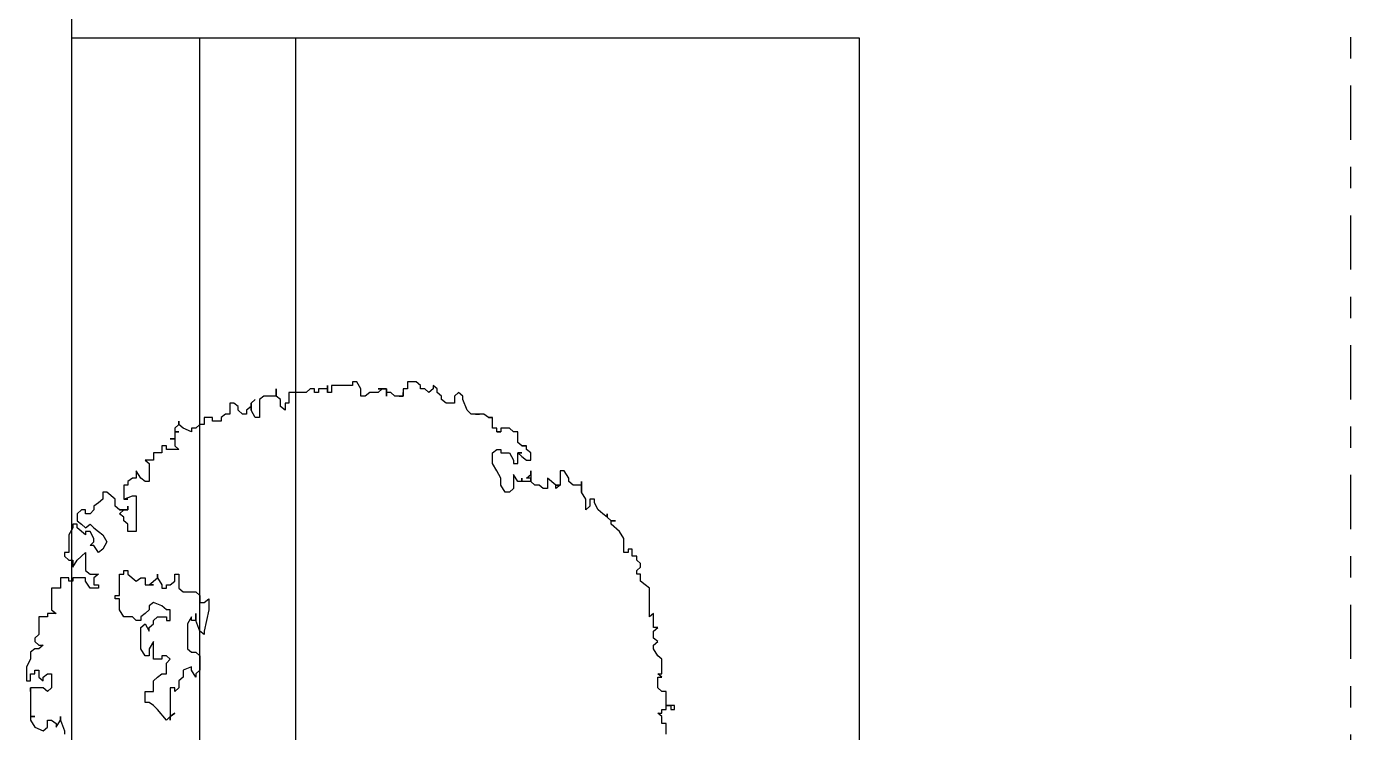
# Model space of a CAD drawing. Extents: x -30 to 1202, y 231 to 898.
# Drawn here: x 36.31 to 42.51, y 290.03 to 293.34 of the extents above; entities that cross this region are included whole.
import ezdxf

# ---------------------------------------------------------------- set-up
doc = ezdxf.new("R2010")
doc.units = 0
doc.header["$LTSCALE"] = 0.04
doc.linetypes.add('DASHDOT2', pattern=[12.7, 6.35, -3.175, 0, -3.175])
doc.layers.get('0').update_dxf_attribs({"linetype": 'CONTINUOUS'})
for name, color, linetype in [('CONTORXXNP----00', 255, 'CONTINUOUS'), ('LIMITES', 2, 'DASHDOT2'), ('PISO', 1, 'CONTINUOUS'), ('PISOS', 1, 'CONTINUOUS')]:
    doc.layers.add(name, color=color, linetype=linetype)
doc.styles.get("Standard").update_dxf_attribs({"font": 'romans.shx'})

# ---------------------------------------------------------------- blocks, each defined once
blk = doc.blocks.new('ARB3')
at = {"color": 0}
for p, q in [((0.0078, 0.4782), (-0.0142, 0.4782)), ((-0.0142, 0.4782), (-0.0142, 0.4713)), ((0.0136, 0.4913), (0.0078, 0.4913)), ((0.0078, 0.4913), (0.0078, 0.4852)), ((0.0078, 0.4852), (0.0078, 0.4782)), ((0.0078, 0.4782), (0.0078, 0.4852)), ((0.0078, 0.4852), (0.0136, 0.4852)), ((0.0078, 0.4852), (0.0136, 0.4852)), ((0.0136, 0.4782), (0.0078, 0.4782)), ((0.0136, 0.4852), (0.0136, 0.4913)), ((0.0136, 0.4713), (0.0136, 0.4782)), ((0.0523, 0.4782), (0.0355, 0.4782)), ((0.0355, 0.4782), (0.0355, 0.4713)), ((-0.1143, 0.4583), (-0.1363, 0.4583)), ((-0.1363, 0.4583), (-0.1311, 0.4521)), ((-0.1085, 0.4583), (-0.1143, 0.4652)), ((-0.1143, 0.4652), (-0.1143, 0.4583)), ((-0.0975, 0.4583), (-0.1085, 0.4583)), ((-0.0924, 0.4652), (-0.0975, 0.4583)), ((-0.0866, 0.4583), (-0.0924, 0.4652)), ((-0.0807, 0.4583), (-0.0866, 0.4583)), ((-0.0698, 0.4652), (-0.0807, 0.4583)), ((-0.0646, 0.4713), (-0.0698, 0.4652)), ((-0.042, 0.4713), (-0.0646, 0.4713)), ((-0.0368, 0.4713), (-0.042, 0.4652)), ((-0.042, 0.4652), (-0.042, 0.4713)), ((-0.0368, 0.4652), (-0.0368, 0.4713)), ((-0.02, 0.4652), (-0.0368, 0.4652)), ((-0.0142, 0.4713), (-0.02, 0.4652)), ((0.0194, 0.4713), (0.0136, 0.4713)), ((0.0245, 0.4713), (0.0194, 0.4652)), ((0.0194, 0.4652), (0.0194, 0.4713)), ((0.0355, 0.4713), (0.0245, 0.4713)), ((-0.2144, 0.4383), (-0.2196, 0.4321)), ((-0.2086, 0.4383), (-0.2144, 0.4383)), ((-0.2035, 0.4321), (-0.2086, 0.4383)), ((-0.1867, 0.4383), (-0.1976, 0.4383)), ((-0.1976, 0.4383), (-0.1976, 0.4321)), ((-0.1809, 0.4452), (-0.1867, 0.4383)), ((-0.1757, 0.4521), (-0.1809, 0.4452)), ((-0.1311, 0.4521), (-0.1757, 0.4521)), ((-0.2254, 0.4252), (-0.2364, 0.4252)), ((-0.2364, 0.4252), (-0.2364, 0.419)), ((-0.2364, 0.419), (-0.2312, 0.419)), ((-0.2312, 0.419), (-0.2312, 0.4121)), ((-0.2196, 0.4321), (-0.2254, 0.4321)), ((-0.2254, 0.4321), (-0.2254, 0.4252)), ((-0.1976, 0.4321), (-0.2035, 0.4321)), ((-0.281, 0.3921), (-0.281, 0.399)), ((-0.281, 0.399), (-0.281, 0.3921)), ((-0.2642, 0.4052), (-0.2758, 0.3921)), ((-0.2532, 0.4121), (-0.2642, 0.4052)), ((-0.2312, 0.4121), (-0.2532, 0.4121)), ((-0.2978, 0.3721), (-0.3087, 0.366)), ((-0.2919, 0.3791), (-0.2978, 0.3721)), ((-0.2868, 0.386), (-0.2919, 0.386)), ((-0.2919, 0.386), (-0.2868, 0.386)), ((-0.2868, 0.386), (-0.2919, 0.3791)), ((-0.281, 0.3921), (-0.2868, 0.386)), ((-0.2758, 0.3921), (-0.281, 0.3921)), ((-0.3146, 0.3529), (-0.3255, 0.346)), ((-0.3087, 0.366), (-0.3146, 0.366)), ((-0.3146, 0.366), (-0.3146, 0.3591)), ((-0.3146, 0.3591), (-0.3036, 0.3591)), ((-0.2978, 0.3529), (-0.3146, 0.3529)), ((-0.3036, 0.3591), (-0.2978, 0.3529)), ((-0.3255, 0.346), (-0.3423, 0.346)), ((-0.3423, 0.346), (-0.3365, 0.346)), ((-0.3365, 0.3329), (-0.3423, 0.326)), ((-0.3365, 0.346), (-0.3365, 0.3329)), ((-0.3475, 0.326), (-0.3591, 0.3191)), ((-0.3591, 0.3191), (-0.3591, 0.3129)), ((-0.3591, 0.3129), (-0.3365, 0.3129)), ((-0.3423, 0.326), (-0.3475, 0.326)), ((-0.3365, 0.3129), (-0.3365, 0.306)), ((-0.3365, 0.306), (-0.3365, 0.3129)), ((-0.3365, 0.3129), (-0.3313, 0.306)), ((-0.3365, 0.306), (-0.3475, 0.2929)), ((-0.3475, 0.2929), (-0.3313, 0.2929)), ((-0.3313, 0.306), (-0.3365, 0.306)), ((-0.3313, 0.2929), (-0.3313, 0.286)), ((-0.3365, 0.2729), (-0.3423, 0.2668)), ((-0.3313, 0.286), (-0.3365, 0.2799)), ((-0.3365, 0.2799), (-0.3365, 0.2729)), ((-0.3979, 0.2529), (-0.403, 0.2468)), ((-0.3921, 0.2599), (-0.3979, 0.2599)), ((-0.3979, 0.2599), (-0.3979, 0.2529)), ((-0.3979, 0.2529), (-0.3979, 0.2599)), ((-0.3979, 0.2599), (-0.3979, 0.2529)), ((-0.3869, 0.2668), (-0.3921, 0.2599)), ((-0.3753, 0.2668), (-0.3869, 0.2668)), ((-0.3869, 0.2468), (-0.3869, 0.2529)), ((-0.3869, 0.2529), (-0.3869, 0.2468)), ((-0.3869, 0.2468), (-0.3811, 0.2529)), ((-0.3811, 0.2529), (-0.3753, 0.2599)), ((-0.3753, 0.2599), (-0.3753, 0.2668)), ((-0.3533, 0.2668), (-0.3591, 0.2668)), ((-0.3591, 0.2668), (-0.3423, 0.2668)), ((-0.3475, 0.2599), (-0.3533, 0.2668)), ((-0.3423, 0.2668), (-0.3475, 0.2668)), ((-0.3475, 0.2668), (-0.3475, 0.2599)), ((-0.3423, 0.2529), (-0.3475, 0.2529)), ((-0.3475, 0.2529), (-0.3423, 0.2529)), ((-0.3423, 0.2668), (-0.3423, 0.2529)), ((-0.3423, 0.2529), (-0.3423, 0.2468)), ((-0.4198, 0.2399), (-0.4256, 0.2337)), ((-0.4256, 0.2337), (-0.4256, 0.2199)), ((-0.403, 0.2468), (-0.4198, 0.2468)), ((-0.4198, 0.2468), (-0.4198, 0.2399)), ((-0.3701, 0.2468), (-0.3869, 0.2468)), ((-0.3869, 0.2337), (-0.3753, 0.2399)), ((-0.3869, 0.2199), (-0.3869, 0.2337)), ((-0.3753, 0.2399), (-0.3701, 0.2399)), ((-0.3701, 0.2399), (-0.3701, 0.2468)), ((-0.3423, 0.2468), (-0.3533, 0.2399)), ((-0.3533, 0.2399), (-0.3313, 0.2399)), ((-0.3313, 0.2399), (-0.3255, 0.2337)), ((-0.3255, 0.2337), (-0.3255, 0.2268)), ((-0.4256, 0.2068), (-0.4424, 0.2068)), ((-0.4424, 0.2068), (-0.4424, 0.2007)), ((-0.4424, 0.2007), (-0.4424, 0.2068)), ((-0.4424, 0.2068), (-0.4424, 0.2007)), ((-0.4256, 0.2199), (-0.4198, 0.2199)), ((-0.4198, 0.2137), (-0.4256, 0.2137)), ((-0.4256, 0.2137), (-0.4256, 0.2068)), ((-0.4198, 0.2199), (-0.4198, 0.2137)), ((-0.4198, 0.2137), (-0.4198, 0.2199)), ((-0.4198, 0.2199), (-0.4198, 0.2137)), ((-0.3921, 0.2137), (-0.3921, 0.2199)), ((-0.3921, 0.2199), (-0.3869, 0.2199)), ((-0.3869, 0.2068), (-0.3921, 0.2137)), ((-0.3701, 0.2068), (-0.3869, 0.2068)), ((-0.3591, 0.2137), (-0.3701, 0.2068)), ((-0.3475, 0.2199), (-0.3591, 0.2137)), ((-0.3365, 0.2199), (-0.3475, 0.2199)), ((-0.3255, 0.2268), (-0.3365, 0.2199)), ((-0.4424, 0.2007), (-0.4476, 0.1937)), ((-0.4476, 0.1937), (-0.4476, 0.1807)), ((-0.4476, 0.1807), (-0.4476, 0.1868)), ((-0.4476, 0.1868), (-0.4476, 0.1737)), ((-0.4534, 0.1676), (-0.4702, 0.1607)), ((-0.4476, 0.1737), (-0.4534, 0.1676)), ((-0.4754, 0.1607), (-0.4812, 0.1537)), ((-0.4812, 0.1537), (-0.4754, 0.1476)), ((-0.4702, 0.1607), (-0.4754, 0.1607)), ((-0.4754, 0.1476), (-0.4644, 0.1476)), ((-0.4644, 0.1476), (-0.4644, 0.1345)), ((-0.4754, 0.1276), (-0.4812, 0.1207)), ((-0.4702, 0.1276), (-0.4754, 0.1276)), ((-0.4644, 0.1345), (-0.4702, 0.1276)), ((-0.487, 0.1207), (-0.4922, 0.1145)), ((-0.4922, 0.1145), (-0.487, 0.1145)), ((-0.4812, 0.1207), (-0.487, 0.1207)), ((-0.487, 0.1145), (-0.4812, 0.1076)), ((-0.4812, 0.1076), (-0.487, 0.1015)), ((-0.487, 0.0945), (-0.4922, 0.0945)), ((-0.487, 0.1015), (-0.487, 0.0945)), ((-0.498, 0.0745), (-0.487, 0.0745)), ((-0.487, 0.0745), (-0.487, 0.0676)), ((-0.487, 0.0676), (-0.4754, 0.0676)), ((-0.4754, 0.0676), (-0.4812, 0.0676)), ((-0.4812, 0.0676), (-0.4754, 0.0676)), ((-0.4754, 0.0676), (-0.4754, 0.0615)), ((-0.4754, 0.0615), (-0.4754, 0.0676)), ((-0.4754, 0.0676), (-0.4754, 0.0546)), ((-0.4754, 0.0415), (-0.487, 0.0415)), ((-0.487, 0.0415), (-0.487, 0.0284)), ((-0.4754, 0.0546), (-0.4812, 0.0484)), ((-0.4812, 0.0484), (-0.4812, 0.0415)), ((-0.4812, 0.0415), (-0.4754, 0.0415)), ((-0.487, 0.0284), (-0.487, 0.0346)), ((-0.487, 0.0346), (-0.4812, 0.0284)), ((-0.4812, 0.0284), (-0.4812, 0.0153)), ((-0.487, 0.0015), (-0.498, -0.0047)), ((-0.4754, 0.0015), (-0.487, 0.0015)), ((-0.4812, 0.0153), (-0.4754, 0.0084)), ((-0.4754, 0.0084), (-0.4754, 0.0015)), ((-0.4922, -0.0446), (-0.4812, -0.0446)), ((-0.4812, -0.0508), (-0.4922, -0.0508)), ((-0.4922, -0.0508), (-0.487, -0.0508)), ((-0.487, -0.0508), (-0.487, -0.0646)), ((-0.4812, -0.0446), (-0.4812, -0.0508)), ((-0.487, -0.0646), (-0.4812, -0.0646)), ((-0.4812, -0.0708), (-0.487, -0.0708)), ((-0.487, -0.0708), (-0.487, -0.0777)), ((-0.487, -0.0777), (-0.4812, -0.0839)), ((-0.4812, -0.0646), (-0.4812, -0.0708)), ((-0.4812, -0.0839), (-0.4812, -0.1108)), ((-0.4812, -0.1108), (-0.4644, -0.1108)), ((-0.4702, -0.1238), (-0.4754, -0.1308)), ((-0.4592, -0.1238), (-0.4702, -0.1238)), ((-0.4644, -0.1108), (-0.4644, -0.1169)), ((-0.4644, -0.1169), (-0.4534, -0.1169)), ((-0.4534, -0.1169), (-0.4592, -0.1238)), ((-0.4754, -0.1308), (-0.487, -0.1308)), ((-0.487, -0.1308), (-0.4754, -0.1308)), ((-0.4754, -0.1308), (-0.4754, -0.15)), ((-0.4754, -0.15), (-0.4702, -0.1569)), ((-0.4702, -0.1569), (-0.4424, -0.1569)), ((-0.4644, -0.17), (-0.4702, -0.1638)), ((-0.4702, -0.1638), (-0.4644, -0.17)), ((-0.4424, -0.1638), (-0.4534, -0.17)), ((-0.4424, -0.1569), (-0.4424, -0.1638)), ((-0.4534, -0.17), (-0.4644, -0.17)), ((-0.4644, -0.17), (-0.4592, -0.17)), ((-0.4592, -0.17), (-0.4534, -0.1769)), ((-0.4534, -0.1769), (-0.4476, -0.1769)), ((-0.4476, -0.1831), (-0.4534, -0.19)), ((-0.4476, -0.1769), (-0.4476, -0.1831)), ((-0.4592, -0.19), (-0.4644, -0.1969)), ((-0.4644, -0.1969), (-0.4644, -0.2031)), ((-0.4644, -0.2031), (-0.4476, -0.2031)), ((-0.4534, -0.19), (-0.4592, -0.19)), ((-0.4476, -0.2031), (-0.4476, -0.21)), ((-0.4476, -0.21), (-0.4424, -0.2169)), ((-0.4424, -0.2169), (-0.4366, -0.2169)), ((-0.4366, -0.2169), (-0.4366, -0.23)), ((-0.4366, -0.23), (-0.4424, -0.23)), ((-0.4424, -0.23), (-0.4424, -0.243)), ((-0.4424, -0.243), (-0.4315, -0.243)), ((-0.4315, -0.243), (-0.4315, -0.25)), ((-0.1531, -0.243), (-0.1589, -0.2361)), ((-0.1589, -0.2361), (-0.1421, -0.2361)), ((-0.1531, -0.25), (-0.1531, -0.243)), ((-0.1421, -0.2361), (-0.1085, -0.243)), ((-0.1085, -0.243), (-0.1033, -0.243)), ((-0.1033, -0.243), (-0.1085, -0.25)), ((-0.4315, -0.25), (-0.4256, -0.2561)), ((-0.4256, -0.2561), (-0.4256, -0.263)), ((-0.4256, -0.263), (-0.4198, -0.263)), ((-0.4198, -0.263), (-0.4256, -0.2761)), ((-0.1699, -0.2561), (-0.1641, -0.25)), ((-0.1699, -0.2761), (-0.1699, -0.2561)), ((-0.1641, -0.25), (-0.1531, -0.25)), ((-0.1253, -0.2561), (-0.1363, -0.2561)), ((-0.1363, -0.2561), (-0.1253, -0.2561)), ((-0.1253, -0.263), (-0.1311, -0.263)), ((-0.1311, -0.263), (-0.1201, -0.2692)), ((-0.1085, -0.25), (-0.1253, -0.2561)), ((-0.1253, -0.2561), (-0.1253, -0.263)), ((-0.0807, -0.2692), (-0.0756, -0.263)), ((-0.0756, -0.2561), (-0.0698, -0.25)), ((-0.0756, -0.263), (-0.0756, -0.2561)), ((-0.0698, -0.25), (-0.0478, -0.25)), ((-0.0478, -0.263), (-0.053, -0.263)), ((-0.053, -0.263), (-0.0478, -0.2761)), ((-0.0478, -0.25), (-0.042, -0.2561)), ((-0.0368, -0.2561), (-0.0478, -0.263)), ((-0.042, -0.2561), (-0.0368, -0.2561)), ((-0.4315, -0.283), (-0.4366, -0.283)), ((-0.4366, -0.283), (-0.4315, -0.283)), ((-0.4256, -0.2761), (-0.4315, -0.283)), ((-0.4315, -0.283), (-0.4256, -0.2892)), ((-0.4256, -0.2892), (-0.4198, -0.2892)), ((-0.4198, -0.2892), (-0.4198, -0.283)), ((-0.4198, -0.283), (-0.4198, -0.2892)), ((-0.4198, -0.2892), (-0.4089, -0.2892)), ((-0.4089, -0.2892), (-0.4089, -0.2961)), ((-0.4089, -0.2961), (-0.4089, -0.2892)), ((-0.4089, -0.2892), (-0.3979, -0.2892)), ((-0.3979, -0.2892), (-0.3921, -0.283)), ((-0.3921, -0.283), (-0.3921, -0.3022)), ((-0.1976, -0.2892), (-0.1976, -0.283)), ((-0.1976, -0.283), (-0.1757, -0.283)), ((-0.1867, -0.2892), (-0.1976, -0.2892)), ((-0.1809, -0.2961), (-0.1867, -0.2892)), ((-0.1757, -0.283), (-0.1699, -0.2761)), ((-0.1201, -0.2692), (-0.0807, -0.2692)), ((-0.0478, -0.2761), (-0.0368, -0.2761)), ((-0.0368, -0.2761), (-0.031, -0.283)), ((-0.031, -0.283), (-0.02, -0.283)), ((-0.02, -0.283), (-0.0142, -0.2892)), ((-0.0142, -0.2892), (-0.02, -0.2892)), ((-0.02, -0.2892), (-0.02, -0.2961)), ((0.0245, -0.2961), (0.0194, -0.2892)), ((0.0194, -0.2892), (0.0245, -0.2961)), ((-0.3921, -0.3022), (-0.3979, -0.3022)), ((-0.3979, -0.3022), (-0.3979, -0.3092)), ((-0.3979, -0.3092), (-0.3869, -0.3092)), ((-0.3869, -0.3092), (-0.3869, -0.3222)), ((-0.1918, -0.3161), (-0.1809, -0.3092)), ((-0.1809, -0.3022), (-0.1809, -0.2961)), ((-0.1757, -0.3022), (-0.1809, -0.3022)), ((-0.1809, -0.3092), (-0.1757, -0.3092)), ((-0.1757, -0.3092), (-0.1757, -0.3022)), ((-0.1479, -0.3092), (-0.1531, -0.3222)), ((-0.1421, -0.3022), (-0.1479, -0.3092)), ((-0.1253, -0.2961), (-0.1421, -0.2961)), ((-0.1421, -0.2961), (-0.1421, -0.3022)), ((-0.1311, -0.3161), (-0.1311, -0.3022)), ((-0.1311, -0.3022), (-0.1253, -0.3022)), ((-0.1253, -0.3022), (-0.1253, -0.2961)), ((-0.0646, -0.2961), (-0.0698, -0.3022)), ((-0.0698, -0.3022), (-0.0698, -0.3092)), ((-0.0698, -0.3092), (-0.0646, -0.3092)), ((-0.0588, -0.3022), (-0.0646, -0.2961)), ((-0.0646, -0.3092), (-0.0646, -0.3222)), ((-0.042, -0.3022), (-0.0588, -0.3022)), ((-0.042, -0.3092), (-0.042, -0.3022)), ((-0.0368, -0.3161), (-0.042, -0.3092)), ((-0.02, -0.2961), (0.0304, -0.2961)), ((0.0304, -0.3022), (0.0136, -0.3161)), ((0.0304, -0.2961), (0.0245, -0.2961)), ((0.0245, -0.2961), (0.0304, -0.3022)), ((-0.3869, -0.3222), (-0.3753, -0.3222)), ((-0.3753, -0.3222), (-0.3753, -0.3353)), ((-0.3753, -0.3353), (-0.3701, -0.3292)), ((-0.3701, -0.3292), (-0.3423, -0.3292)), ((-0.3423, -0.3292), (-0.3423, -0.3353)), ((-0.1918, -0.3161), (-0.1976, -0.3161)), ((-0.1976, -0.3161), (-0.1918, -0.3161)), ((-0.1809, -0.3292), (-0.1918, -0.3161)), ((-0.1809, -0.3353), (-0.1809, -0.3222)), ((-0.1809, -0.3222), (-0.1809, -0.3292)), ((-0.1809, -0.3292), (-0.1809, -0.3222)), ((-0.1809, -0.3222), (-0.1809, -0.3292)), ((-0.1531, -0.3222), (-0.1479, -0.3292)), ((-0.1479, -0.3292), (-0.1421, -0.3292)), ((-0.1421, -0.3292), (-0.1363, -0.3353)), ((-0.1253, -0.3222), (-0.1311, -0.3161)), ((-0.1201, -0.3222), (-0.1253, -0.3222)), ((-0.1143, -0.3292), (-0.1201, -0.3222)), ((-0.1201, -0.3353), (-0.1085, -0.3292)), ((-0.1085, -0.3292), (-0.1143, -0.3292)), ((-0.0646, -0.3222), (-0.0924, -0.3222)), ((-0.0924, -0.3222), (-0.0807, -0.3292)), ((-0.0807, -0.3292), (-0.0698, -0.3292)), ((-0.0698, -0.3292), (-0.0698, -0.3353)), ((-0.031, -0.3222), (-0.0368, -0.3161)), ((-0.0142, -0.3222), (-0.031, -0.3222)), ((-0.0142, -0.3353), (-0.0142, -0.3222)), ((0.0078, -0.3222), (0.0026, -0.3292)), ((0.0026, -0.3292), (0.0026, -0.3353)), ((0.0136, -0.3161), (0.0078, -0.3222)), ((-0.3475, -0.3422), (-0.3591, -0.3492)), ((-0.3591, -0.3492), (-0.3475, -0.3492)), ((-0.3423, -0.3353), (-0.3475, -0.3422)), ((-0.3475, -0.3492), (-0.3475, -0.3553)), ((-0.3197, -0.3553), (-0.3197, -0.3492)), ((-0.3197, -0.3492), (-0.2642, -0.3492)), ((-0.2642, -0.3492), (-0.2642, -0.3622)), ((-0.1976, -0.3622), (-0.1867, -0.3492)), ((-0.1918, -0.3422), (-0.1918, -0.3353)), ((-0.1918, -0.3353), (-0.1809, -0.3353)), ((-0.1867, -0.3492), (-0.1918, -0.3422)), ((-0.1363, -0.3353), (-0.1311, -0.3422)), ((-0.1311, -0.3422), (-0.1253, -0.3422)), ((-0.1253, -0.3492), (-0.1311, -0.3553)), ((-0.1253, -0.3422), (-0.1253, -0.3492)), ((-0.1143, -0.3422), (-0.1201, -0.3353)), ((-0.0807, -0.3422), (-0.1143, -0.3422)), ((-0.0698, -0.3353), (-0.0807, -0.3422)), ((0.0026, -0.3353), (-0.0142, -0.3353)), ((-0.3475, -0.3553), (-0.3423, -0.3622)), ((-0.3423, -0.3622), (-0.3365, -0.3622)), ((-0.3365, -0.3622), (-0.3365, -0.3684)), ((-0.3365, -0.3684), (-0.3146, -0.3684)), ((-0.3146, -0.3684), (-0.3197, -0.3553)), ((-0.3146, -0.3684), (-0.3146, -0.3622)), ((-0.3146, -0.3622), (-0.3146, -0.3684)), ((-0.2978, -0.3622), (-0.3036, -0.3622)), ((-0.3036, -0.3622), (-0.2978, -0.3622)), ((-0.2978, -0.3684), (-0.2978, -0.3622)), ((-0.2978, -0.3622), (-0.2978, -0.3753)), ((-0.2919, -0.3753), (-0.2978, -0.3684)), ((-0.2868, -0.3684), (-0.2919, -0.3753)), ((-0.281, -0.3684), (-0.2868, -0.3684)), ((-0.2758, -0.3622), (-0.281, -0.3684)), ((-0.2642, -0.3622), (-0.2758, -0.3622)), ((-0.2035, -0.3684), (-0.2035, -0.3622)), ((-0.2035, -0.3622), (-0.1976, -0.3622)), ((-0.1976, -0.3684), (-0.2035, -0.3684)), ((-0.1976, -0.3753), (-0.1976, -0.3684)), ((-0.1311, -0.3684), (-0.1421, -0.3753)), ((-0.1311, -0.3553), (-0.1311, -0.3684)), ((-0.3146, -0.3822), (-0.3255, -0.3953)), ((-0.3036, -0.3822), (-0.3146, -0.3822)), ((-0.2978, -0.3753), (-0.3036, -0.3822)), ((-0.1641, -0.3753), (-0.1976, -0.3753)), ((-0.1641, -0.3822), (-0.1641, -0.3753)), ((-0.1589, -0.3822), (-0.1641, -0.3822)), ((-0.1421, -0.3753), (-0.1589, -0.3753)), ((-0.1589, -0.3753), (-0.1589, -0.3822)), ((-0.3255, -0.3953), (-0.3255, -0.4014)), ((-0.3255, -0.4014), (-0.3146, -0.4014)), ((-0.3146, -0.4014), (-0.3087, -0.4084)), ((-0.3087, -0.4084), (-0.3036, -0.4153)), ((-0.27, -0.4153), (-0.2642, -0.4084)), ((-0.2642, -0.4084), (-0.259, -0.4014)), ((-0.259, -0.4014), (-0.248, -0.3953)), ((-0.248, -0.3953), (-0.2364, -0.4014)), ((-0.2312, -0.4084), (-0.2422, -0.4153)), ((-0.2364, -0.4014), (-0.2312, -0.4084)), ((-0.1976, -0.4214), (-0.1976, -0.4084)), ((-0.1976, -0.4084), (-0.1918, -0.4153)), ((-0.1809, -0.4153), (-0.1809, -0.4084)), ((-0.1809, -0.4084), (-0.1757, -0.4084)), ((-0.1757, -0.4084), (-0.1757, -0.4214)), ((-0.3036, -0.4153), (-0.2978, -0.4153)), ((-0.2978, -0.4153), (-0.2919, -0.4214)), ((-0.2919, -0.4284), (-0.2978, -0.4284)), ((-0.2978, -0.4284), (-0.2978, -0.4345)), ((-0.2919, -0.4214), (-0.2919, -0.4284)), ((-0.2758, -0.4214), (-0.27, -0.4153)), ((-0.27, -0.4284), (-0.2758, -0.4214)), ((-0.2758, -0.4345), (-0.27, -0.4284)), ((-0.259, -0.4284), (-0.27, -0.4414)), ((-0.2532, -0.4153), (-0.2642, -0.4214)), ((-0.2642, -0.4214), (-0.2642, -0.4284)), ((-0.2642, -0.4284), (-0.259, -0.4284)), ((-0.248, -0.4153), (-0.2532, -0.4153)), ((-0.2422, -0.4214), (-0.248, -0.4153)), ((-0.2422, -0.4153), (-0.2422, -0.4214)), ((-0.2196, -0.4414), (-0.2312, -0.4284)), ((-0.2312, -0.4284), (-0.2035, -0.4284)), ((-0.2035, -0.4284), (-0.1976, -0.4214)), ((-0.1918, -0.4153), (-0.1809, -0.4153)), ((-0.1867, -0.4284), (-0.1918, -0.4284)), ((-0.1918, -0.4284), (-0.1918, -0.4484)), ((-0.1757, -0.4214), (-0.1867, -0.4284)), ((-0.2978, -0.4345), (-0.2919, -0.4414)), ((-0.2919, -0.4414), (-0.281, -0.4414)), ((-0.281, -0.4414), (-0.2758, -0.4345)), ((-0.27, -0.4414), (-0.2758, -0.4414)), ((-0.2758, -0.4414), (-0.2758, -0.4484)), ((-0.2758, -0.4484), (-0.27, -0.4484)), ((-0.27, -0.4484), (-0.259, -0.4545)), ((-0.259, -0.4545), (-0.2312, -0.4545)), ((-0.2312, -0.4545), (-0.2312, -0.4614)), ((-0.2254, -0.4614), (-0.2196, -0.4545)), ((-0.2086, -0.4484), (-0.2196, -0.4414)), ((-0.2196, -0.4545), (-0.2196, -0.4484)), ((-0.2196, -0.4484), (-0.2086, -0.4484)), ((-0.1918, -0.4484), (-0.1867, -0.4484)), ((-0.1867, -0.4545), (-0.1918, -0.4545)), ((-0.1918, -0.4545), (-0.1918, -0.4676)), ((-0.1867, -0.4484), (-0.1867, -0.4545)), ((-0.2312, -0.4614), (-0.2254, -0.4614)), ((-0.1918, -0.4676), (-0.1757, -0.4676)), ((-0.1757, -0.4676), (-0.1757, -0.4814)), ((-0.1421, -0.4814), (-0.1363, -0.4745)), ((-0.1363, -0.4745), (-0.1363, -0.4876)), ((0.0304, -0.4676), (0.0245, -0.4676)), ((0.0245, -0.4676), (0.0304, -0.4676)), ((0.0304, -0.4676), (0.0472, -0.4614)), ((0.0413, -0.4745), (0.0304, -0.4676)), ((0.0304, -0.4814), (0.0355, -0.4745)), ((0.0355, -0.4745), (0.0413, -0.4745)), ((0.0472, -0.4614), (0.0523, -0.4614)), ((-0.1757, -0.4814), (-0.1421, -0.4814)), ((-0.1363, -0.4876), (-0.1311, -0.4876)), ((-0.1311, -0.4876), (-0.1311, -0.5014)), ((-0.0866, -0.5014), (-0.0866, -0.4945)), ((-0.0866, -0.4945), (-0.0807, -0.5014)), ((-0.042, -0.4876), (-0.042, -0.4814)), ((-0.042, -0.4814), (-0.02, -0.4814)), ((-0.0368, -0.4945), (-0.042, -0.4876)), ((-0.0368, -0.5014), (-0.031, -0.4945)), ((-0.031, -0.4945), (-0.0368, -0.4945)), ((-0.02, -0.4814), (-0.0142, -0.4876)), ((-0.0142, -0.4876), (-0.02, -0.4945)), ((-0.02, -0.4945), (-0.02, -0.5145)), ((0.0304, -0.4876), (0.0304, -0.4814)), ((0.0413, -0.4876), (0.0304, -0.4876)), ((0.0472, -0.4945), (0.0413, -0.4876)), ((0.0413, -0.5076), (0.0472, -0.4945)), ((-0.1311, -0.5014), (-0.1033, -0.5014)), ((-0.1033, -0.5014), (-0.0975, -0.5076)), ((-0.0975, -0.5076), (-0.0924, -0.5076)), ((-0.0924, -0.5076), (-0.0866, -0.5014)), ((-0.0807, -0.5014), (-0.0807, -0.5076)), ((-0.0807, -0.5076), (-0.0756, -0.5145)), ((-0.0756, -0.5145), (-0.0646, -0.5145)), ((-0.0646, -0.5145), (-0.053, -0.5206)), ((-0.0478, -0.5076), (-0.0478, -0.5014)), ((-0.0478, -0.5014), (-0.0368, -0.5014)), ((-0.042, -0.5076), (-0.0478, -0.5076)), ((-0.042, -0.5145), (-0.042, -0.5076)), ((-0.031, -0.5145), (-0.042, -0.5145)), ((-0.031, -0.5206), (-0.031, -0.5145)), ((-0.02, -0.5145), (-0.0142, -0.5145)), ((-0.0142, -0.5145), (-0.02, -0.5145)), ((-0.02, -0.5145), (0.0245, -0.5145)), ((0.0245, -0.5145), (0.0245, -0.5076)), ((0.0245, -0.5076), (0.0245, -0.5145)), ((0.0245, -0.5145), (0.0304, -0.5145)), ((0.0304, -0.5145), (0.0413, -0.5076)), ((-0.053, -0.5206), (-0.031, -0.5206))]:
    blk.add_line(p, q, dxfattribs=at)
for p, q in [((-0.4922, 0.0945), (-0.498, 0.0876)), ((-0.498, 0.0876), (-0.498, 0.0745)), ((-0.498, -0.0047), (-0.498, -0.0116)), ((-0.498, -0.0116), (-0.4922, -0.0116)), ((-0.4922, -0.0116), (-0.4922, -0.0446))]:
    blk.add_line(p, q)
at = {"layer": 'CONTORXXNP----00'}
for p, q in [((-0.0142, 0.4782), (-0.0142, 0.4713)), ((0.0078, 0.4782), (-0.0142, 0.4782)), ((0.0136, 0.4782), (0.0078, 0.4782)), ((0.0136, 0.4713), (0.0136, 0.4782)), ((0.0355, 0.4782), (0.0355, 0.4713)), ((0.0523, 0.4782), (0.0355, 0.4782)), ((-0.1363, 0.4583), (-0.1311, 0.4521)), ((-0.1143, 0.4583), (-0.1363, 0.4583)), ((-0.1143, 0.4652), (-0.1143, 0.4583)), ((-0.1085, 0.4583), (-0.1143, 0.4652)), ((-0.0975, 0.4583), (-0.1085, 0.4583)), ((-0.0924, 0.4652), (-0.0975, 0.4583)), ((-0.0866, 0.4583), (-0.0924, 0.4652)), ((-0.0807, 0.4583), (-0.0866, 0.4583)), ((-0.0698, 0.4652), (-0.0807, 0.4583)), ((-0.0646, 0.4713), (-0.0698, 0.4652)), ((-0.042, 0.4713), (-0.0646, 0.4713)), ((-0.042, 0.4652), (-0.042, 0.4713)), ((-0.0368, 0.4713), (-0.042, 0.4652)), ((-0.0368, 0.4652), (-0.0368, 0.4713)), ((-0.02, 0.4652), (-0.0368, 0.4652)), ((-0.0142, 0.4713), (-0.02, 0.4652)), ((0.0194, 0.4713), (0.0136, 0.4713)), ((0.0194, 0.4652), (0.0194, 0.4713)), ((0.0245, 0.4713), (0.0194, 0.4652)), ((0.0355, 0.4713), (0.0245, 0.4713)), ((-0.2144, 0.4383), (-0.2196, 0.4321)), ((-0.2086, 0.4383), (-0.2144, 0.4383)), ((-0.2035, 0.4321), (-0.2086, 0.4383)), ((-0.1976, 0.4383), (-0.1976, 0.4321)), ((-0.1867, 0.4383), (-0.1976, 0.4383)), ((-0.1809, 0.4452), (-0.1867, 0.4383)), ((-0.1757, 0.4521), (-0.1809, 0.4452)), ((-0.1311, 0.4521), (-0.1757, 0.4521)), ((-0.2364, 0.4252), (-0.2364, 0.419)), ((-0.2254, 0.4252), (-0.2364, 0.4252)), ((-0.2364, 0.419), (-0.2312, 0.419)), ((-0.2312, 0.419), (-0.2312, 0.4121)), ((-0.2254, 0.4321), (-0.2254, 0.4252)), ((-0.2196, 0.4321), (-0.2254, 0.4321)), ((-0.1976, 0.4321), (-0.2035, 0.4321)), ((-0.2642, 0.4052), (-0.2758, 0.3921)), ((-0.2532, 0.4121), (-0.2642, 0.4052)), ((-0.2312, 0.4121), (-0.2532, 0.4121)), ((-0.2978, 0.3721), (-0.3087, 0.366)), ((-0.2919, 0.3791), (-0.2978, 0.3721)), ((-0.2868, 0.386), (-0.2919, 0.3791)), ((-0.281, 0.3921), (-0.2868, 0.386)), ((-0.2758, 0.3921), (-0.281, 0.3921)), ((-0.3146, 0.3529), (-0.3255, 0.346)), ((-0.3146, 0.366), (-0.3146, 0.3591)), ((-0.3087, 0.366), (-0.3146, 0.366)), ((-0.3146, 0.3591), (-0.3036, 0.3591)), ((-0.2978, 0.3529), (-0.3146, 0.3529)), ((-0.3036, 0.3591), (-0.2978, 0.3529)), ((-0.3365, 0.3329), (-0.3423, 0.326)), ((-0.3365, 0.346), (-0.3255, 0.346)), ((-0.3365, 0.346), (-0.3365, 0.3329)), ((-0.3475, 0.326), (-0.3591, 0.3191)), ((-0.3591, 0.3191), (-0.3591, 0.3129)), ((-0.3591, 0.3129), (-0.3365, 0.3129)), ((-0.3423, 0.326), (-0.3475, 0.326)), ((-0.3365, 0.306), (-0.3365, 0.3129)), ((-0.3365, 0.3129), (-0.3365, 0.306)), ((-0.3365, 0.306), (-0.3475, 0.2929)), ((-0.3475, 0.2929), (-0.3313, 0.2929)), ((-0.3313, 0.2929), (-0.3313, 0.286)), ((-0.3365, 0.2729), (-0.3423, 0.2668)), ((-0.3313, 0.286), (-0.3365, 0.2799)), ((-0.3365, 0.2799), (-0.3365, 0.2729)), ((-0.3979, 0.2529), (-0.403, 0.2468)), ((-0.3979, 0.2599), (-0.3979, 0.2529)), ((-0.3979, 0.2529), (-0.3979, 0.2599)), ((-0.3979, 0.2599), (-0.3979, 0.2529)), ((-0.3921, 0.2599), (-0.3979, 0.2599)), ((-0.3869, 0.2668), (-0.3921, 0.2599)), ((-0.3753, 0.2668), (-0.3869, 0.2668)), ((-0.3869, 0.2468), (-0.3811, 0.2529)), ((-0.3811, 0.2529), (-0.3753, 0.2599)), ((-0.3753, 0.2599), (-0.3753, 0.2668)), ((-0.3423, 0.2668), (-0.3423, 0.2529)), ((-0.3423, 0.2529), (-0.3423, 0.2468)), ((-0.4198, 0.2399), (-0.4256, 0.2337)), ((-0.4256, 0.2337), (-0.4256, 0.2199)), ((-0.4198, 0.2468), (-0.4198, 0.2399)), ((-0.403, 0.2468), (-0.4198, 0.2468)), ((-0.3701, 0.2468), (-0.3869, 0.2468)), ((-0.3869, 0.2337), (-0.3753, 0.2399)), ((-0.3869, 0.2199), (-0.3869, 0.2337)), ((-0.3753, 0.2399), (-0.3701, 0.2399)), ((-0.3701, 0.2399), (-0.3701, 0.2468)), ((-0.3423, 0.2468), (-0.3533, 0.2399)), ((-0.3533, 0.2399), (-0.3313, 0.2399)), ((-0.3313, 0.2399), (-0.3255, 0.2337)), ((-0.3255, 0.2337), (-0.3255, 0.2268)), ((-0.4424, 0.2068), (-0.4424, 0.2007)), ((-0.4424, 0.2007), (-0.4424, 0.2068)), ((-0.4424, 0.2068), (-0.4424, 0.2007)), ((-0.4256, 0.2068), (-0.4424, 0.2068)), ((-0.4256, 0.2199), (-0.4198, 0.2199)), ((-0.4256, 0.2137), (-0.4256, 0.2068)), ((-0.4198, 0.2137), (-0.4256, 0.2137)), ((-0.4198, 0.2199), (-0.4198, 0.2137)), ((-0.4198, 0.2137), (-0.4198, 0.2199)), ((-0.4198, 0.2199), (-0.4198, 0.2137)), ((-0.3921, 0.2199), (-0.3869, 0.2199)), ((-0.3921, 0.2137), (-0.3921, 0.2199)), ((-0.3869, 0.2068), (-0.3921, 0.2137)), ((-0.3701, 0.2068), (-0.3869, 0.2068)), ((-0.3591, 0.2137), (-0.3701, 0.2068)), ((-0.3475, 0.2199), (-0.3591, 0.2137)), ((-0.3365, 0.2199), (-0.3475, 0.2199)), ((-0.3255, 0.2268), (-0.3365, 0.2199)), ((-0.4424, 0.2007), (-0.4476, 0.1937)), ((-0.4476, 0.1937), (-0.4476, 0.1807)), ((-0.4476, 0.1868), (-0.4476, 0.1737)), ((-0.4476, 0.1807), (-0.4476, 0.1868)), ((-0.4534, 0.1676), (-0.4702, 0.1607)), ((-0.4476, 0.1737), (-0.4534, 0.1676)), ((-0.4754, 0.1607), (-0.4812, 0.1537)), ((-0.4812, 0.1537), (-0.4754, 0.1476)), ((-0.4702, 0.1607), (-0.4754, 0.1607)), ((-0.4754, 0.1476), (-0.4644, 0.1476)), ((-0.4644, 0.1476), (-0.4644, 0.1345)), ((-0.4754, 0.1276), (-0.4812, 0.1207)), ((-0.4702, 0.1276), (-0.4754, 0.1276)), ((-0.4644, 0.1345), (-0.4702, 0.1276)), ((-0.487, 0.1207), (-0.4922, 0.1145)), ((-0.4922, 0.1145), (-0.487, 0.1145)), ((-0.4812, 0.1207), (-0.487, 0.1207)), ((-0.487, 0.1145), (-0.4812, 0.1076)), ((-0.4812, 0.1076), (-0.487, 0.1015)), ((-0.4922, 0.0945), (-0.498, 0.0876)), ((-0.498, 0.0876), (-0.498, 0.0745)), ((-0.487, 0.0945), (-0.4922, 0.0945)), ((-0.487, 0.1015), (-0.487, 0.0945)), ((-0.498, 0.0745), (-0.487, 0.0745)), ((-0.487, 0.0745), (-0.487, 0.0676)), ((-0.487, 0.0676), (-0.4754, 0.0676)), ((-0.4812, 0.0676), (-0.4754, 0.0676)), ((-0.4754, 0.0676), (-0.4812, 0.0676)), ((-0.4754, 0.0676), (-0.4754, 0.0546)), ((-0.4754, 0.0615), (-0.4754, 0.0676)), ((-0.4754, 0.0676), (-0.4754, 0.0615)), ((-0.487, 0.0415), (-0.4812, 0.0415)), ((-0.487, 0.0346), (-0.487, 0.0415)), ((-0.4754, 0.0546), (-0.4812, 0.0484)), ((-0.4812, 0.0484), (-0.4812, 0.0415)), ((-0.487, 0.0346), (-0.4812, 0.0284)), ((-0.4812, 0.0284), (-0.4812, 0.0153)), ((-0.487, 0.0015), (-0.498, -0.0047)), ((-0.4754, 0.0015), (-0.487, 0.0015)), ((-0.4812, 0.0153), (-0.4754, 0.0084)), ((-0.4754, 0.0084), (-0.4754, 0.0015)), ((-0.498, -0.0047), (-0.498, -0.0116)), ((-0.498, -0.0116), (-0.4922, -0.0116)), ((-0.4922, -0.0116), (-0.4922, -0.0446)), ((-0.4922, -0.0446), (-0.4812, -0.0446)), ((-0.487, -0.0508), (-0.4812, -0.0508)), ((-0.487, -0.0508), (-0.487, -0.0646)), ((-0.4812, -0.0446), (-0.4812, -0.0508)), ((-0.487, -0.0646), (-0.4812, -0.0646)), ((-0.487, -0.0708), (-0.487, -0.0777)), ((-0.4812, -0.0708), (-0.487, -0.0708)), ((-0.487, -0.0777), (-0.4812, -0.0839)), ((-0.4812, -0.0646), (-0.4812, -0.0708)), ((-0.4812, -0.0839), (-0.4812, -0.1108)), ((-0.4812, -0.1108), (-0.4644, -0.1108)), ((-0.4702, -0.1238), (-0.4754, -0.1308)), ((-0.4592, -0.1238), (-0.4702, -0.1238)), ((-0.4644, -0.1108), (-0.4644, -0.1169)), ((-0.4644, -0.1169), (-0.4534, -0.1169)), ((-0.4534, -0.1169), (-0.4592, -0.1238)), ((-0.4754, -0.1308), (-0.4754, -0.15)), ((-0.4754, -0.15), (-0.4702, -0.1569)), ((-0.4702, -0.1569), (-0.4424, -0.1569)), ((-0.4424, -0.1638), (-0.4534, -0.17)), ((-0.4424, -0.1569), (-0.4424, -0.1638)), ((-0.4592, -0.17), (-0.4534, -0.17)), ((-0.4592, -0.17), (-0.4534, -0.1769)), ((-0.4534, -0.1769), (-0.4476, -0.1769)), ((-0.4476, -0.1831), (-0.4534, -0.19)), ((-0.4476, -0.1769), (-0.4476, -0.1831)), ((-0.4592, -0.19), (-0.4644, -0.1969)), ((-0.4644, -0.1969), (-0.4644, -0.2031)), ((-0.4644, -0.2031), (-0.4476, -0.2031)), ((-0.4534, -0.19), (-0.4592, -0.19)), ((-0.4476, -0.2031), (-0.4476, -0.21)), ((-0.4476, -0.21), (-0.4424, -0.2169)), ((-0.4424, -0.2169), (-0.4366, -0.2169)), ((-0.4366, -0.2169), (-0.4366, -0.23)), ((-0.4424, -0.23), (-0.4424, -0.243)), ((-0.4366, -0.23), (-0.4424, -0.23)), ((-0.4424, -0.243), (-0.4315, -0.243)), ((-0.4315, -0.243), (-0.4315, -0.25)), ((-0.4315, -0.25), (-0.4256, -0.2561)), ((-0.4256, -0.2561), (-0.4256, -0.263)), ((-0.4198, -0.263), (-0.4256, -0.2761)), ((-0.4256, -0.263), (-0.4198, -0.263)), ((-0.4256, -0.2761), (-0.4315, -0.283)), ((-0.4315, -0.283), (-0.4256, -0.2892)), ((-0.4256, -0.2892), (-0.4198, -0.2892)), ((-0.4198, -0.2892), (-0.4089, -0.2892)), ((-0.4089, -0.2892), (-0.3979, -0.2892)), ((-0.3979, -0.2892), (-0.3921, -0.283)), ((-0.3921, -0.283), (-0.3921, -0.3022)), ((-0.3979, -0.3022), (-0.3979, -0.3092)), ((-0.3921, -0.3022), (-0.3979, -0.3022)), ((-0.3979, -0.3092), (-0.3869, -0.3092)), ((-0.3869, -0.3092), (-0.3869, -0.3222)), ((-0.3869, -0.3222), (-0.3753, -0.3222)), ((-0.3753, -0.3222), (-0.3753, -0.3353)), ((-0.3753, -0.3353), (-0.3701, -0.3292)), ((-0.3701, -0.3292), (-0.3423, -0.3292)), ((-0.3423, -0.3292), (-0.3423, -0.3353)), ((-0.3475, -0.3422), (-0.3591, -0.3492)), ((-0.3591, -0.3492), (-0.3475, -0.3492)), ((-0.3423, -0.3353), (-0.3475, -0.3422)), ((-0.3475, -0.3492), (-0.3475, -0.3553)), ((-0.3197, -0.3492), (-0.2642, -0.3492)), ((-0.3197, -0.3553), (-0.3197, -0.3492)), ((-0.2642, -0.3492), (-0.2642, -0.3622)), ((-0.3475, -0.3553), (-0.3423, -0.3622)), ((-0.3423, -0.3622), (-0.3365, -0.3622)), ((-0.3365, -0.3622), (-0.3365, -0.3684)), ((-0.3365, -0.3684), (-0.3146, -0.3684)), ((-0.3146, -0.3684), (-0.3197, -0.3553)), ((-0.2978, -0.3753), (-0.2978, -0.3684)), ((-0.2919, -0.3753), (-0.2978, -0.3684)), ((-0.2868, -0.3684), (-0.2919, -0.3753)), ((-0.281, -0.3684), (-0.2868, -0.3684)), ((-0.2758, -0.3622), (-0.281, -0.3684)), ((-0.2642, -0.3622), (-0.2758, -0.3622)), ((-0.3146, -0.3822), (-0.3255, -0.3953)), ((-0.3036, -0.3822), (-0.3146, -0.3822)), ((-0.2978, -0.3753), (-0.3036, -0.3822)), ((-0.3255, -0.3953), (-0.3255, -0.4014)), ((-0.3255, -0.4014), (-0.3146, -0.4014)), ((-0.3146, -0.4014), (-0.3087, -0.4084)), ((-0.3087, -0.4084), (-0.3036, -0.4153)), ((-0.27, -0.4153), (-0.2642, -0.4084)), ((-0.2642, -0.4084), (-0.259, -0.4014)), ((-0.259, -0.4014), (-0.248, -0.3953)), ((-0.248, -0.3953), (-0.2364, -0.4014)), ((-0.2312, -0.4084), (-0.2422, -0.4153)), ((-0.2364, -0.4014), (-0.2312, -0.4084)), ((-0.1976, -0.4084), (-0.1918, -0.4153)), ((-0.1976, -0.4214), (-0.1976, -0.4084)), ((-0.1809, -0.4084), (-0.1757, -0.4084)), ((-0.1809, -0.4153), (-0.1809, -0.4084)), ((-0.1757, -0.4084), (-0.1757, -0.4214)), ((-0.3036, -0.4153), (-0.2978, -0.4153)), ((-0.2978, -0.4153), (-0.2919, -0.4214)), ((-0.2978, -0.4284), (-0.2978, -0.4345)), ((-0.2919, -0.4284), (-0.2978, -0.4284)), ((-0.2919, -0.4214), (-0.2919, -0.4284)), ((-0.2758, -0.4214), (-0.27, -0.4153)), ((-0.27, -0.4284), (-0.2758, -0.4214)), ((-0.2758, -0.4345), (-0.27, -0.4284)), ((-0.259, -0.4284), (-0.27, -0.4414)), ((-0.2532, -0.4153), (-0.2642, -0.4214)), ((-0.2642, -0.4214), (-0.2642, -0.4284)), ((-0.2642, -0.4284), (-0.259, -0.4284)), ((-0.248, -0.4153), (-0.2532, -0.4153)), ((-0.2422, -0.4214), (-0.248, -0.4153)), ((-0.2422, -0.4153), (-0.2422, -0.4214)), ((-0.2312, -0.4284), (-0.2035, -0.4284)), ((-0.2196, -0.4414), (-0.2312, -0.4284)), ((-0.2035, -0.4284), (-0.1976, -0.4214)), ((-0.1918, -0.4153), (-0.1809, -0.4153)), ((-0.1918, -0.4284), (-0.1918, -0.4484)), ((-0.1867, -0.4284), (-0.1918, -0.4284)), ((-0.1757, -0.4214), (-0.1867, -0.4284)), ((-0.2978, -0.4345), (-0.2919, -0.4414)), ((-0.2919, -0.4414), (-0.281, -0.4414)), ((-0.281, -0.4414), (-0.2758, -0.4345)), ((-0.2758, -0.4414), (-0.2758, -0.4484)), ((-0.27, -0.4414), (-0.2758, -0.4414)), ((-0.2758, -0.4484), (-0.27, -0.4484)), ((-0.27, -0.4484), (-0.259, -0.4545)), ((-0.259, -0.4545), (-0.2312, -0.4545)), ((-0.2312, -0.4545), (-0.2312, -0.4614)), ((-0.2254, -0.4614), (-0.2196, -0.4545)), ((-0.2086, -0.4484), (-0.2196, -0.4414)), ((-0.2196, -0.4484), (-0.2086, -0.4484)), ((-0.2196, -0.4545), (-0.2196, -0.4484)), ((-0.1918, -0.4484), (-0.1867, -0.4484)), ((-0.1918, -0.4545), (-0.1918, -0.4676)), ((-0.1867, -0.4545), (-0.1918, -0.4545)), ((-0.1867, -0.4484), (-0.1867, -0.4545)), ((-0.2312, -0.4614), (-0.2254, -0.4614)), ((-0.1918, -0.4676), (-0.1757, -0.4676)), ((-0.1757, -0.4676), (-0.1757, -0.4814)), ((-0.1421, -0.4814), (-0.1363, -0.4745)), ((-0.1363, -0.4745), (-0.1363, -0.4876)), ((0.0304, -0.4676), (0.0472, -0.4614)), ((0.0413, -0.4745), (0.0304, -0.4676)), ((0.0304, -0.4814), (0.0355, -0.4745)), ((0.0355, -0.4745), (0.0413, -0.4745)), ((0.0472, -0.4614), (0.0523, -0.4614)), ((-0.1757, -0.4814), (-0.1421, -0.4814)), ((-0.1363, -0.4876), (-0.1311, -0.4876)), ((-0.1311, -0.4876), (-0.1311, -0.5014)), ((-0.0866, -0.4945), (-0.0807, -0.5014)), ((-0.0866, -0.5014), (-0.0866, -0.4945)), ((-0.042, -0.4814), (-0.02, -0.4814)), ((-0.042, -0.4876), (-0.042, -0.4814)), ((-0.0368, -0.4945), (-0.042, -0.4876)), ((-0.031, -0.4945), (-0.0368, -0.4945)), ((-0.0368, -0.5014), (-0.031, -0.4945)), ((-0.02, -0.4814), (-0.0142, -0.4876)), ((-0.0142, -0.4876), (-0.02, -0.4945)), ((-0.02, -0.4945), (-0.02, -0.5145)), ((0.0304, -0.4876), (0.0304, -0.4814)), ((0.0413, -0.4876), (0.0304, -0.4876)), ((0.0472, -0.4945), (0.0413, -0.4876)), ((0.0413, -0.5076), (0.0472, -0.4945)), ((-0.1311, -0.5014), (-0.1033, -0.5014)), ((-0.1033, -0.5014), (-0.0975, -0.5076)), ((-0.0975, -0.5076), (-0.0924, -0.5076)), ((-0.0924, -0.5076), (-0.0866, -0.5014)), ((-0.0807, -0.5014), (-0.0807, -0.5076)), ((-0.0807, -0.5076), (-0.0756, -0.5145)), ((-0.0756, -0.5145), (-0.0646, -0.5145)), ((-0.0646, -0.5145), (-0.053, -0.5206)), ((-0.0478, -0.5014), (-0.0368, -0.5014)), ((-0.0478, -0.5076), (-0.0478, -0.5014)), ((-0.042, -0.5076), (-0.0478, -0.5076)), ((-0.042, -0.5145), (-0.042, -0.5076)), ((-0.031, -0.5145), (-0.042, -0.5145)), ((-0.031, -0.5206), (-0.031, -0.5145)), ((-0.02, -0.5145), (0.0245, -0.5145)), ((-0.0142, -0.5145), (-0.02, -0.5145)), ((-0.02, -0.5145), (-0.0142, -0.5145)), ((0.0245, -0.5145), (0.0304, -0.5145)), ((0.0304, -0.5145), (0.0413, -0.5076)), ((-0.053, -0.5206), (-0.031, -0.5206))]:
    blk.add_line(p, q, dxfattribs=at)
at = {"flags": 11}
blk.add_attdef('CENTROIDE', (-0.1114, -0.0329), '', height=0.0504, dxfattribs=at)

msp = doc.modelspace()

# ---------------------------------------------------------------- linework, layer by layer
at = {"layer": 'LIMITES', "color": 1}
msp.add_line((42.5094, 374.532), (42.5094, 252.582), dxfattribs=at)
at = {"layer": 'PISO'}
for p, q in [((36.5194, 261.232), (36.5194, 439.8056)), ((37.1194, 261.232), (37.1194, 293.282)), ((37.5694, 261.232), (37.5694, 293.282)), ((40.2094, 261.232), (40.2094, 293.282))]:
    msp.add_line(p, q, dxfattribs=at)
at = {"layer": 'PISOS'}
msp.add_line((40.2094, 293.282), (36.5194, 293.282), dxfattribs=at)

# ---------------------------------------------------------------- block references
at = {"layer": 'PISO', "xscale": 3, "yscale": 3, "zscale": 3, "rotation": 270}
msp.add_blockref('ARB3', (37.8694, 290.1787), dxfattribs=at)

doc.saveas('drawing.dxf')
